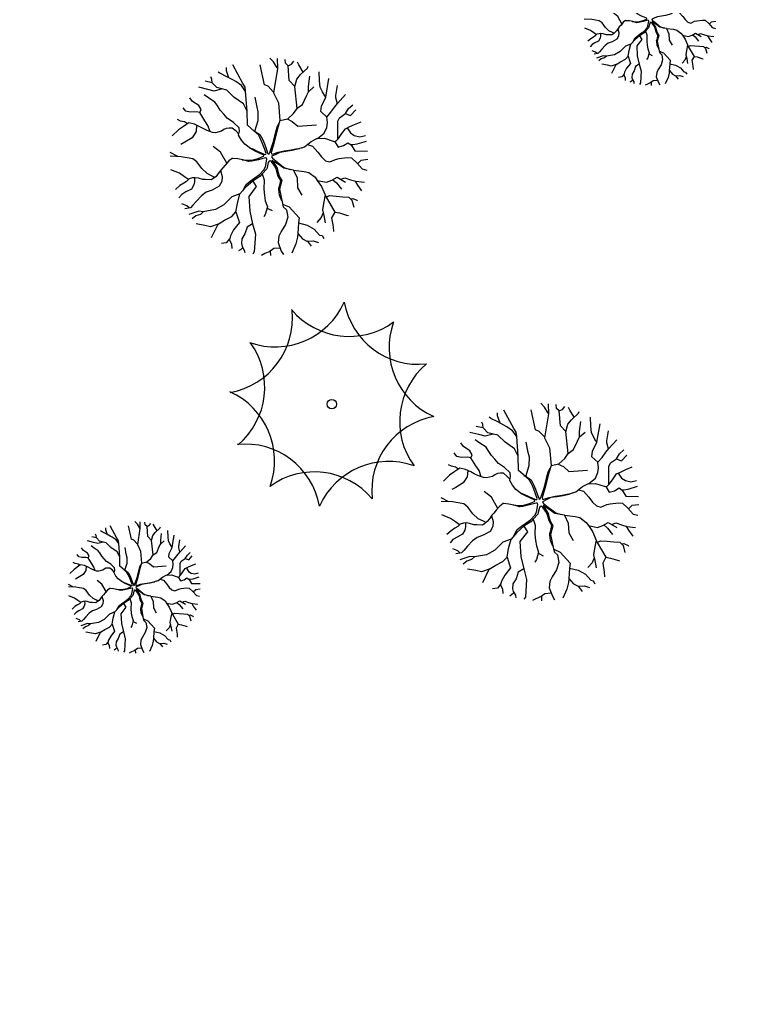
# Model space of a CAD drawing. Extents: x 99089 to 101049, y 99298 to 100905.
# Drawn here: x 100734.7 to 100800.4, y 99683.4 to 99771.3 of the extents above; entities that cross this region are included whole.
import ezdxf

# ---------------------------------------------------------------- set-up
doc = ezdxf.new("R2010")
doc.units = 0
for name, color, linetype in [('Survey Exist Alignments', 7, 'Continuous'), ('Survey Exist Pavement', 7, 'Continuous'), ('Survey Exist Surface', 7, 'Continuous'), ('Survey Exist Trees', 7, 'Continuous')]:
    doc.layers.add(name, color=color, linetype=linetype)

msp = doc.modelspace()

# ---------------------------------------------------------------- linework, layer by layer
at = {"layer": 'Survey Exist Alignments'}
msp.add_arc((12453.803, 12817.863), 123818.249, 44.4148412, 44.60324888, dxfattribs=at)
at = {"layer": 'Survey Exist Pavement'}
for radius in [123829.249, 123807.249]:
    msp.add_arc((12453.803, 12817.863), radius, 44.4148412, 44.60324888, dxfattribs=at)
at = {"layer": 'Survey Exist Surface'}
for radius in [123837.249, 123799.249]:
    msp.add_arc((12453.803, 12817.863), radius, 44.4148412, 44.60324888, dxfattribs=at)
at = {"layer": 'Survey Exist Trees'}
for points in [[(100787.984, 99770.938), (100787.612, 99771.606), (100787.183, 99771.935)], [(100788.891, 99771.149), (100789.221, 99771.116), (100789.519, 99771.145), (100789.85, 99771.228), (100790.15, 99771.354), (100790.179, 99771.407), (100790.142, 99771.448), (100789.659, 99771.664), (100789.393, 99771.805), (100789.047, 99772.061)], [(100792.417, 99771.858), (100792.171, 99771.773), (100791.842, 99771.692), (100791.482, 99771.633), (100791.124, 99771.579), (100790.881, 99771.463), (100790.656, 99771.355), (100790.629, 99771.32), (100790.69, 99771.239), (100790.883, 99771.084), (100791.246, 99770.795), (100791.409, 99770.68), (100791.73, 99770.576)], [(100792.746, 99772.046), (100793.051, 99771.953), (100793.368, 99771.598), (100793.572, 99771.318), (100793.814, 99771.094), (100794.075, 99771.019), (100794.411, 99771.168), (100794.617, 99771.224), (100795.102, 99771.279), (100795.345, 99771.261), (100795.661, 99770.962), (100795.977, 99770.607), (100796.254, 99770.541)], [(100787.285, 99770.105), (100787.132, 99770.185), (100786.834, 99770.334), (100786.517, 99770.633), (100786.22, 99771.025), (100785.978, 99771.212), (100785.642, 99771.268), (100785.306, 99771.325), (100784.643, 99771.357)], [(100788.35, 99771.226), (100788.31, 99771.229), (100788.104, 99771.08), (100787.899, 99770.837), (100787.749, 99770.67), (100787.637, 99770.539), (100787.487, 99770.334), (100787.356, 99770.166), (100787.225, 99770.054), (100787.076, 99769.961), (100786.74, 99769.98), (100786.572, 99769.98), (100786.311, 99770.055), (100786.124, 99770.092), (100785.956, 99770.074), (100785.769, 99770.018), (100785.62, 99769.869), (100785.452, 99769.775), (100785.227, 99769.626), (100784.969, 99769.398)], [(100788.933, 99769.32), (100789.138, 99769.697), (100789.375, 99769.888), (100789.637, 99770.078), (100789.916, 99770.272), (100790.173, 99770.552), (100790.269, 99770.731), (100790.35, 99771.176), (100790.325, 99771.245), (100790.258, 99771.26), (100789.864, 99771.149), (100789.459, 99771.06), (100789.289, 99771.044), (100788.941, 99771.139), (100788.64, 99771.198), (100788.35, 99771.226)], [(100791.243, 99768.725), (100791.092, 99769.06), (100791.061, 99769.365), (100791.052, 99769.47), (100791.115, 99769.647), (100791.173, 99769.932), (100791.009, 99770.212), (100790.928, 99770.56), (100790.797, 99770.791), (100790.62, 99771.041), (100790.555, 99771.081), (100790.488, 99771.066), (100790.442, 99770.989), (100790.368, 99770.693), (100790.345, 99770.604), (100790.081, 99770.309), (100789.941, 99770.156), (100789.529, 99769.895), (100789.115, 99769.524), (100788.768, 99769.136)], [(100791.929, 99770.536), (100791.35, 99770.651), (100791.084, 99770.848), (100790.657, 99771.113), (100790.816, 99770.867), (100790.956, 99770.651), (100791.003, 99770.447), (100791.104, 99770.147), (100791.236, 99769.92), (100791.106, 99769.404), (100791.275, 99768.569)], [(100795.702, 99770.915), (100795.923, 99771.129), (100796.305, 99771.182)], [(100785.732, 99769.981), (100785.49, 99770.149), (100785.192, 99770.354), (100784.692, 99770.562)], [(100786.081, 99770.087), (100786.086, 99769.85), (100786.049, 99769.663), (100785.899, 99769.42), (100785.581, 99769.253), (100785.338, 99769.104), (100785.166, 99768.906)], [(100787.619, 99770.515), (100787.71, 99770.166), (100787.691, 99769.867), (100787.541, 99769.587), (100787.13, 99769.363), (100786.775, 99769.233), (100786.495, 99769.028), (100786.196, 99768.711), (100785.99, 99768.468), (100785.84, 99768.319), (100785.513, 99768.256)], [(100790.081, 99770.309), (100790.192, 99769.958), (100790.172, 99769.417), (100790.208, 99769.044), (100790.263, 99768.726), (100790.393, 99768.371), (100790.261, 99767.924), (100790.168, 99767.774)], [(100791.929, 99770.536), (100792.552, 99770.462), (100792.83, 99770.399), (100793.197, 99770.122), (100793.33, 99769.929), (100793.571, 99769.575), (100793.85, 99768.937), (100794.362, 99768.06), (100794.179, 99767.715), (100794.269, 99767.187), (100794.285, 99766.905)], [(100791.929, 99770.536), (100792.14, 99770.073), (100792.169, 99769.5), (100792.426, 99769.056)], [(100793.33, 99769.929), (100793.867, 99769.825), (100794.185, 99769.936), (100794.502, 99770.123), (100795.005, 99769.824)], [(100794.717, 99769.995), (100794.95, 99770.085), (100795.286, 99769.973), (100795.603, 99769.879), (100796.112, 99769.827)], [(100787.095, 99766.568), (100787.474, 99767.352), (100787.863, 99767.588), (100788.286, 99767.805), (100788.531, 99768.072), (100788.62, 99768.575), (100788.768, 99769.136), (100788.291, 99768.955), (100787.811, 99768.482), (100787.32, 99768.205), (100786.605, 99768.081), (100786.334, 99768.113), (100785.744, 99767.91)], [(100789.529, 99769.895), (100789.732, 99769.57), (100789.294, 99768.988), (100789.344, 99768.11), (100789.514, 99767.37), (100789.68, 99766.748), (100789.614, 99765.71), (100789.525, 99765.582)], [(100794.248, 99769.974), (100794.464, 99769.787), (100794.762, 99769.413)], [(100795.561, 99769.891), (100795.695, 99769.655), (100795.948, 99769.307)], [(100785.774, 99768.306), (100785.63, 99768.432), (100785.34, 99768.555)], [(100790.372, 99768.3), (100790.449, 99768.259), (100790.672, 99768.147)], [(100791.275, 99768.569), (100791.326, 99768.371), (100791.512, 99768.203), (100791.586, 99767.754), (100791.454, 99767.325), (100791.192, 99766.915), (100791.061, 99766.635), (100791.022, 99766.262), (100791.208, 99765.758), (100791.328, 99765.551)], [(100791.283, 99768.536), (100791.664, 99768.368), (100792.257, 99767.717), (100792.219, 99767.418), (100792.177, 99766.79), (100792.157, 99766.58), (100792.061, 99766.183), (100791.82, 99765.646)], [(100793.791, 99769.071), (100793.696, 99768.574), (100793.639, 99768.201), (100793.713, 99767.865), (100793.787, 99767.435)], [(100793.85, 99768.937), (100794.052, 99769.04), (100794.444, 99769.003), (100794.835, 99768.965), (100795.19, 99768.946), (100795.376, 99768.759), (100795.489, 99768.342)], [(100795.283, 99768.853), (100795.432, 99768.871), (100795.674, 99768.759), (100795.695, 99768.72)], [(100757.45, 99767.037), (100757.138, 99767.57), (100756.804, 99767.919)], [(100757.453, 99767.863), (100757.486, 99766.985), (100757.139, 99764.847), (100757.573, 99763.957), (100757.707, 99762.394), (100758.395, 99762.538), (100758.915, 99763.019), (100759.227, 99763.464), (100759.015, 99765.401), (100758.533, 99765.917), (100758.424, 99767.233), (100758.194, 99767.458), (100758.152, 99767.802)], [(100758.424, 99767.233), (100758.723, 99767.375), (100758.921, 99767.639)], [(100759.757, 99766.679), (100759.376, 99767.316), (100759.253, 99767.546)], [(100786.602, 99768.081), (100786.436, 99767.927), (100786.156, 99767.834), (100785.937, 99767.657)], [(100788.531, 99768.072), (100788.674, 99767.608), (100788.73, 99767.44), (100788.393, 99767.01), (100788.206, 99766.656), (100788.149, 99766.432), (100788.261, 99766.171), (100788.279, 99765.918)], [(100789.514, 99767.37), (100789.196, 99767.178), (100789.064, 99766.786), (100788.877, 99766.487), (100788.858, 99766.207), (100788.895, 99766.039), (100789.025, 99765.815), (100789.048, 99765.666)], [(100792.219, 99767.418), (100792.737, 99767.293), (100793.157, 99767.055), (100793.468, 99766.708), (100793.617, 99766.67), (100793.717, 99766.5)], [(100793.678, 99768.023), (100793.563, 99767.734), (100793.302, 99767.454)], [(100794.361, 99768.058), (100794.646, 99768.013), (100795.057, 99767.882), (100795.167, 99767.857)], [(100754.663, 99764.968), (100754.306, 99765.473), (100753.803, 99765.837), (100753.523, 99765.977), (100752.992, 99766.258), (100752.377, 99766.566), (100752.224, 99766.672)], [(100753.19, 99766.153), (100752.965, 99766.79), (100752.967, 99767.07)], [(100754.829, 99761.972), (100754.806, 99763.228), (100754.663, 99764.968), (100754.632, 99765.349), (100754.414, 99765.676), (100753.539, 99767.318)], [(100757.117, 99764.929), (100756.656, 99765.427), (100756.341, 99765.549), (100755.959, 99767.33)], [(100759.013, 99765.396), (100759.205, 99766.057), (100759.514, 99766.448), (100760.131, 99767.036), (100760.204, 99767.198)], [(100761.759, 99764.462), (100761.665, 99764.571), (100761.47, 99764.935), (100761.275, 99765.327), (100761.22, 99765.887), (100761.188, 99766.695)], [(100787.474, 99767.352), (100787.032, 99767.198), (100786.696, 99767.273), (100786.19, 99767.364)], [(100788.167, 99766.502), (100787.962, 99766.246), (100787.67, 99766.207)], [(100792.178, 99766.807), (100792.46, 99766.484), (100792.72, 99766.354), (100793.094, 99766.372), (100793.4, 99766.275)], [(100754.806, 99763.228), (100754.47, 99763.877), (100753.632, 99764.465), (100752.989, 99765.082), (100752.122, 99765.306), (100751.703, 99765.727), (100751.086, 99765.858)], [(100751.703, 99765.727), (100751.666, 99766.037), (100751.576, 99766.242)], [(100760.238, 99764.936), (100760.239, 99765.412), (100760.353, 99766.308)], [(100761.034, 99760.794), (100761.63, 99761.274), (100761.855, 99761.782), (100761.909, 99762.203), (100761.856, 99762.693), (100761.326, 99763.184), (100761.372, 99763.671), (100761.759, 99764.462), (100762.043, 99766.092)], [(100788.936, 99765.969), (100788.801, 99765.834), (100788.69, 99765.768)], [(100791.142, 99765.936), (100790.76, 99765.907), (100790.536, 99765.739), (100790.237, 99765.609), (100790.037, 99765.505)], [(100790.56, 99765.757), (100790.574, 99765.489)], [(100792.735, 99766.354), (100792.966, 99766.047)], [(100752.576, 99765.189), (100751.87, 99764.999), (100751.31, 99765.139), (100750.523, 99765.34)], [(100759.226, 99763.473), (100759.704, 99763.816), (100760.041, 99764.572), (100760.238, 99764.936), (100760.715, 99765.355)], [(100762.791, 99763.873), (100762.644, 99764.402), (100762.644, 99764.598), (100762.793, 99765.473)], [(100751.522, 99761.406), (100751.33, 99761.947), (100751.052, 99762.367), (100750.605, 99763.096), (100750.718, 99763.348), (100750.523, 99763.712), (100749.964, 99764.076), (100749.713, 99764.401)], [(100754.585, 99760.282), (100754.585, 99760.282), (100754.294, 99760.657), (100754.043, 99761.077), (100754.128, 99761.441), (100754.101, 99761.749), (100753.598, 99762.225), (100753.039, 99762.59), (100752.732, 99762.954), (100752.425, 99763.29), (100752.146, 99763.738), (100751.951, 99764.019), (100751.392, 99764.383), (100751.001, 99764.663)], [(100755.48, 99761.437), (100755.782, 99762.392), (100755.784, 99763.147), (100755.673, 99763.568), (100755.507, 99764.464)], [(100761.856, 99762.695), (100762.221, 99763.114), (100762.558, 99763.59), (100762.81, 99763.898), (100763.521, 99764.68)], [(100750.609, 99763.09), (100750.298, 99763.152), (100749.766, 99763.124), (100749.374, 99763.209), (100749.132, 99763.514)], [(100762.831, 99760.734), (100762.835, 99762.319), (100762.965, 99762.637), (100763.506, 99762.999), (100763.781, 99763.437), (100764.159, 99763.783)], [(100763.508, 99763.001), (100763.76, 99762.889), (100763.955, 99762.833), (100764.422, 99763.33)], [(100754.068, 99761.183), (100753.82, 99761.441), (100753.485, 99761.721), (100753.205, 99761.722), (100752.953, 99761.694), (100752.729, 99761.582), (100752.533, 99761.442), (100752.001, 99761.303), (100751.721, 99761.331), (100751.273, 99761.499), (100750.91, 99761.668), (100750.603, 99761.836), (100750.127, 99762.06), (100749.624, 99762.173), (100749.371, 99762.005), (100749.091, 99761.809), (100748.727, 99761.557), (100748.176, 99761.023)], [(100749.507, 99762.095), (100749.26, 99762.257), (100748.896, 99762.341), (100748.622, 99762.467)], [(100755.327, 99761.533), (100755.681, 99761.311), (100755.937, 99761.151), (100756.145, 99760.728), (100756.328, 99760.318), (100756.505, 99759.807), (100756.612, 99759.499), (100756.665, 99759.429), (100756.746, 99759.452), (100756.824, 99759.653), (100756.948, 99759.995), (100757.111, 99760.442), (100757.249, 99760.989), (100757.372, 99761.511), (100757.477, 99761.892), (100757.634, 99762.158)], [(100757.707, 99762.394), (100757.482, 99761.659), (100757.337, 99761.047), (100757.165, 99760.358), (100756.947, 99759.656), (100756.914, 99759.549), (100756.957, 99759.426), (100757.054, 99759.414), (100757.537, 99759.581), (100758.071, 99759.689), (100758.693, 99759.784), (100759.101, 99759.874), (100759.447, 99759.911)], [(100758.332, 99762.525), (100758.793, 99762.307), (100759.288, 99761.877), (100760.943, 99762.006)], [(100759.64, 99759.978), (100759.89, 99760.064), (100760.479, 99760.54), (100760.956, 99760.791), (100761.656, 99760.819), (100762.411, 99760.566), (100762.634, 99760.538), (100762.887, 99760.79), (100763.196, 99761.237), (100763.505, 99761.657), (100763.841, 99761.825), (100764.317, 99762.049), (100764.901, 99762.285)], [(100750.331, 99761.964), (100750.294, 99761.416), (100749.928, 99760.856), (100749.284, 99760.465), (100748.923, 99760.273)], [(100755.003, 99759.971), (100755.293, 99759.874), (100755.686, 99759.686), (100756.053, 99759.525), (100756.373, 99759.391), (100756.45, 99759.395), (100756.477, 99759.48), (100756.356, 99759.814), (100756.139, 99760.402), (100755.935, 99760.88), (100755.806, 99761.109), (100755.434, 99761.438), (100754.829, 99761.972)], [(100763.662, 99761.735), (100763.952, 99761.293), (100764.287, 99761.069), (100764.763, 99760.956), (100765.264, 99761.075)], [(100762.541, 99760.55), (100762.857, 99760.034), (100763.333, 99760.173), (100763.726, 99760.425), (100764.005, 99760.229), (100764.34, 99759.697), (100765.46, 99759.66)], [(100763.941, 99760.274), (100764.145, 99760.257), (100764.537, 99760.312), (100765.362, 99760.562)], [(100748.671, 99759.192), (100747.986, 99759.545)], [(100752.989, 99758.597), (100752.432, 99759.599), (100751.787, 99760.093)], [(100754.349, 99758.914), (100754.846, 99758.863), (100755.293, 99758.908), (100755.789, 99759.033), (100756.238, 99759.221), (100756.282, 99759.301), (100756.226, 99759.363), (100755.502, 99759.686), (100755.103, 99759.897), (100754.585, 99760.282)], [(100759.64, 99759.978), (100759.27, 99759.85), (100758.777, 99759.728), (100758.236, 99759.64), (100757.7, 99759.559), (100757.335, 99759.385), (100756.997, 99759.223), (100756.957, 99759.17), (100757.049, 99759.048), (100757.339, 99758.816), (100757.882, 99758.382), (100758.127, 99758.211), (100758.608, 99758.055)], [(100760.133, 99760.26), (100760.59, 99760.12), (100761.065, 99759.587), (100761.372, 99759.167), (100761.735, 99758.831), (100762.126, 99758.719), (100762.631, 99758.942), (100762.939, 99759.026), (100763.667, 99759.109), (100764.03, 99759.081), (100764.505, 99758.633), (100764.98, 99758.1), (100765.395, 99758.002)], [(100751.941, 99757.348), (100751.711, 99757.467), (100751.264, 99757.691), (100750.789, 99758.14), (100750.343, 99758.728), (100749.98, 99759.009), (100749.476, 99759.093), (100748.973, 99759.177), (100747.978, 99759.226)], [(100753.538, 99759.029), (100753.479, 99759.034), (100753.17, 99758.81), (100752.861, 99758.446), (100752.637, 99758.194), (100752.468, 99757.998), (100752.244, 99757.691), (100752.047, 99757.439), (100751.851, 99757.271), (100751.627, 99757.131), (100751.123, 99757.16), (100750.871, 99757.16), (100750.48, 99757.272), (100750.2, 99757.328), (100749.948, 99757.301), (100749.668, 99757.217), (100749.443, 99756.993), (100749.191, 99756.853), (100748.855, 99756.629), (100748.467, 99756.287)], [(100754.412, 99756.17), (100754.72, 99756.735), (100755.076, 99757.023), (100755.469, 99757.307), (100755.887, 99757.599), (100756.273, 99758.018), (100756.416, 99758.286), (100756.538, 99758.955), (100756.5, 99759.058), (100756.401, 99759.079), (100755.81, 99758.913), (100755.202, 99758.781), (100754.947, 99758.756), (100754.425, 99758.899), (100753.974, 99758.987), (100753.538, 99759.029)], [(100757.878, 99755.278), (100757.652, 99755.78), (100757.605, 99756.238), (100757.591, 99756.395), (100757.685, 99756.66), (100757.773, 99757.088), (100757.527, 99757.509), (100757.406, 99758.03), (100757.209, 99758.376), (100756.943, 99758.751), (100756.845, 99758.811), (100756.745, 99758.789), (100756.676, 99758.674), (100756.565, 99758.23), (100756.531, 99758.096), (100756.136, 99757.653), (100755.925, 99757.424), (100755.307, 99757.032), (100754.686, 99756.476), (100754.165, 99755.894)], [(100758.907, 99757.994), (100758.038, 99758.166), (100757.64, 99758.462), (100756.999, 99758.86), (100757.238, 99758.491), (100757.448, 99758.167), (100757.519, 99757.861), (100757.669, 99757.41), (100757.868, 99757.07), (100757.672, 99756.296), (100757.926, 99755.043)], [(100764.567, 99758.563), (100764.898, 99758.884), (100765.471, 99758.963)], [(100749.612, 99757.161), (100749.248, 99757.413), (100748.801, 99757.722), (100748.052, 99758.033)], [(100752.442, 99757.962), (100752.579, 99757.438), (100752.55, 99756.99), (100752.325, 99756.571), (100751.709, 99756.235), (100751.176, 99756.04), (100750.756, 99755.732), (100750.307, 99755.256), (100749.998, 99754.893), (100749.774, 99754.669), (100749.283, 99754.574)], [(100758.907, 99757.994), (100759.841, 99757.883), (100760.259, 99757.788), (100760.809, 99757.374), (100761.008, 99757.084), (100761.37, 99756.552), (100761.789, 99755.595), (100762.556, 99754.281), (100762.282, 99753.763), (100762.416, 99752.97), (100762.441, 99752.548)], [(100758.907, 99757.994), (100759.223, 99757.299), (100759.266, 99756.44), (100759.653, 99755.773)], [(100750.135, 99757.321), (100750.143, 99756.964), (100750.086, 99756.685), (100749.861, 99756.321), (100749.385, 99756.069), (100749.021, 99755.845), (100748.763, 99755.549)], [(100755.307, 99757.032), (100755.611, 99756.546), (100754.954, 99755.673), (100755.029, 99754.355), (100755.285, 99753.245), (100755.534, 99752.312), (100755.434, 99750.755), (100755.301, 99750.563)], [(100756.136, 99757.653), (100756.301, 99757.127), (100756.271, 99756.315), (100756.326, 99755.755), (100756.408, 99755.279), (100756.603, 99754.747), (100756.405, 99754.075), (100756.265, 99753.852)], [(100761.008, 99757.084), (100761.814, 99756.927), (100762.29, 99757.094), (100762.767, 99757.374), (100763.521, 99756.925)], [(100762.386, 99757.151), (100762.71, 99756.87), (100763.156, 99756.31)], [(100763.089, 99757.182), (100763.438, 99757.317), (100763.942, 99757.149), (100764.417, 99757.009), (100765.182, 99756.931)], [(100764.355, 99757.027), (100764.556, 99756.673), (100764.936, 99756.151)], [(100751.656, 99752.042), (100752.224, 99753.218), (100752.808, 99753.573), (100753.443, 99753.898), (100753.81, 99754.299), (100753.943, 99755.052), (100754.165, 99755.894), (100753.45, 99755.623), (100752.73, 99754.914), (100751.993, 99754.498), (100750.921, 99754.311), (100750.514, 99754.359), (100749.629, 99754.055)], [(100761.7, 99755.797), (100761.558, 99755.051), (100761.472, 99754.491), (100761.583, 99753.987), (100761.694, 99753.343)], [(100761.789, 99755.595), (100762.091, 99755.751), (100762.679, 99755.694), (100763.266, 99755.638), (100763.798, 99755.609), (100764.077, 99755.329), (100764.247, 99754.703)], [(100763.938, 99755.469), (100764.162, 99755.497), (100764.525, 99755.329), (100764.556, 99755.271)], [(100749.675, 99754.65), (100749.459, 99754.838), (100749.024, 99755.022)], [(100750.917, 99754.312), (100750.668, 99754.08), (100750.248, 99753.941), (100749.919, 99753.676)], [(100753.81, 99754.299), (100754.025, 99753.601), (100754.109, 99753.349), (100753.603, 99752.706), (100753.322, 99752.174), (100753.237, 99751.838), (100753.404, 99751.446), (100753.432, 99751.067)], [(100756.571, 99754.64), (100756.687, 99754.579), (100757.022, 99754.411)], [(100757.926, 99755.043), (100758.002, 99754.746), (100758.282, 99754.494), (100758.392, 99753.822), (100758.195, 99753.178), (100757.801, 99752.562), (100757.604, 99752.142), (100757.547, 99751.583), (100757.825, 99750.826), (100758.006, 99750.517)], [(100757.938, 99754.994), (100758.509, 99754.743), (100759.399, 99753.765), (100759.342, 99753.317), (100759.278, 99752.376), (100759.249, 99752.061), (100759.106, 99751.465), (100758.743, 99750.659)], [(100761.531, 99754.224), (100761.359, 99753.791), (100760.966, 99753.372)], [(100762.555, 99754.278), (100762.983, 99754.21), (100763.598, 99754.013), (100763.764, 99753.975)], [(100759.342, 99753.317), (100760.118, 99753.129), (100760.748, 99752.772), (100761.215, 99752.252), (100761.439, 99752.195), (100761.589, 99751.939)], [(100752.224, 99753.218), (100751.561, 99752.987), (100751.057, 99753.1), (100750.298, 99753.237)], [(100755.285, 99753.245), (100754.807, 99752.957), (100754.61, 99752.369), (100754.329, 99751.921), (100754.3, 99751.501), (100754.355, 99751.249), (100754.551, 99750.913), (100754.585, 99750.689)], [(100753.264, 99751.944), (100752.957, 99751.558), (100752.519, 99751.501)], [(100759.28, 99752.4), (100759.703, 99751.917), (100760.094, 99751.72), (100760.654, 99751.748), (100761.114, 99751.603)], [(100760.116, 99751.722), (100760.462, 99751.261)], [(100754.417, 99751.143), (100754.215, 99750.941), (100754.048, 99750.843)], [(100757.727, 99751.094), (100757.154, 99751.051), (100756.817, 99750.799), (100756.369, 99750.604), (100756.068, 99750.448)], [(100756.853, 99750.826), (100756.874, 99750.424)], [(100778.828, 99731.416), (100778.805, 99732.672), (100778.662, 99734.411), (100778.631, 99734.792), (100778.413, 99735.119), (100777.538, 99736.761)], [(100781.116, 99734.373), (100780.655, 99734.87), (100780.34, 99734.992), (100779.958, 99736.774)], [(100781.449, 99736.481), (100781.137, 99737.013), (100780.804, 99737.362)], [(100781.453, 99737.306), (100781.485, 99736.428), (100781.138, 99734.29), (100781.572, 99733.4), (100781.706, 99731.837), (100782.394, 99731.981), (100782.914, 99732.462), (100783.226, 99732.907), (100783.014, 99734.844), (100782.532, 99735.36), (100782.424, 99736.676), (100782.194, 99736.901), (100782.151, 99737.245)], [(100782.424, 99736.676), (100782.722, 99736.818), (100782.92, 99737.082)], [(100783.012, 99734.839), (100783.204, 99735.5), (100783.513, 99735.891), (100784.13, 99736.479), (100784.203, 99736.641)], [(100783.756, 99736.123), (100783.375, 99736.76), (100783.253, 99736.989)], [(100778.662, 99734.411), (100778.305, 99734.916), (100777.802, 99735.28), (100777.522, 99735.421), (100776.991, 99735.701), (100776.376, 99736.009), (100776.223, 99736.115)], [(100777.19, 99735.596), (100776.965, 99736.233), (100776.966, 99736.514)], [(100784.237, 99734.379), (100784.238, 99734.855), (100784.353, 99735.751)], [(100785.758, 99733.905), (100785.664, 99734.014), (100785.469, 99734.378), (100785.274, 99734.77), (100785.219, 99735.33), (100785.187, 99736.138)], [(100778.805, 99732.672), (100778.469, 99733.32), (100777.631, 99733.908), (100776.989, 99734.525), (100776.122, 99734.75), (100775.703, 99735.17), (100775.085, 99735.302)], [(100775.703, 99735.17), (100775.666, 99735.481), (100775.575, 99735.686)], [(100785.033, 99730.238), (100785.63, 99730.717), (100785.854, 99731.225), (100785.908, 99731.646), (100785.855, 99732.136), (100785.325, 99732.627), (100785.371, 99733.115), (100785.758, 99733.905), (100786.042, 99735.536)], [(100786.79, 99733.317), (100786.643, 99733.845), (100786.643, 99734.041), (100786.792, 99734.916)], [(100776.576, 99734.632), (100775.869, 99734.442), (100775.309, 99734.582), (100774.522, 99734.783)], [(100778.584, 99729.725), (100778.584, 99729.725), (100778.293, 99730.1), (100778.042, 99730.52), (100778.127, 99730.884), (100778.1, 99731.192), (100777.597, 99731.669), (100777.039, 99732.033), (100776.731, 99732.397), (100776.424, 99732.734), (100776.146, 99733.182), (100775.95, 99733.462), (100775.392, 99733.826), (100775, 99734.107)], [(100783.225, 99732.916), (100783.703, 99733.26), (100784.04, 99734.015), (100784.237, 99734.379), (100784.714, 99734.799)], [(100785.855, 99732.138), (100786.22, 99732.558), (100786.557, 99733.033), (100786.81, 99733.341), (100787.521, 99734.123)], [(100775.521, 99730.849), (100775.33, 99731.391), (100775.051, 99731.811), (100774.605, 99732.539), (100774.717, 99732.791), (100774.522, 99733.155), (100773.963, 99733.519), (100773.713, 99733.844)], [(100779.479, 99730.88), (100779.781, 99731.835), (100779.783, 99732.591), (100779.672, 99733.011), (100779.506, 99733.907)], [(100786.83, 99730.177), (100786.834, 99731.763), (100786.964, 99732.08), (100787.505, 99732.442), (100787.78, 99732.88), (100788.158, 99733.227)], [(100774.608, 99732.533), (100774.297, 99732.595), (100773.765, 99732.568), (100773.374, 99732.652), (100773.131, 99732.957)], [(100787.507, 99732.444), (100787.759, 99732.332), (100787.955, 99732.276), (100788.421, 99732.773)], [(100778.067, 99730.627), (100777.819, 99730.884), (100777.484, 99731.165), (100777.204, 99731.165), (100776.952, 99731.137), (100776.728, 99731.025), (100776.532, 99730.886), (100776, 99730.746), (100775.72, 99730.774), (100775.273, 99730.943), (100774.909, 99731.111), (100774.602, 99731.279), (100774.126, 99731.503), (100773.623, 99731.616), (100773.371, 99731.448), (100773.09, 99731.252), (100772.726, 99731.001), (100772.175, 99730.466)], [(100773.506, 99731.538), (100773.259, 99731.7), (100772.896, 99731.784), (100772.621, 99731.91)], [(100774.33, 99731.408), (100774.293, 99730.859), (100773.928, 99730.3), (100773.283, 99729.908), (100772.923, 99729.716)], [(100779.003, 99729.414), (100779.292, 99729.317), (100779.685, 99729.129), (100780.052, 99728.968), (100780.372, 99728.834), (100780.449, 99728.838), (100780.476, 99728.923), (100780.356, 99729.258), (100780.138, 99729.846), (100779.934, 99730.323), (100779.805, 99730.553), (100779.433, 99730.881), (100778.828, 99731.416)], [(100779.326, 99730.976), (100779.68, 99730.755), (100779.937, 99730.594), (100780.144, 99730.171), (100780.328, 99729.761), (100780.505, 99729.25), (100780.611, 99728.943), (100780.664, 99728.873), (100780.745, 99728.895), (100780.823, 99729.097), (100780.947, 99729.438), (100781.11, 99729.885), (100781.248, 99730.433), (100781.371, 99730.954), (100781.476, 99731.335), (100781.634, 99731.601)], [(100781.706, 99731.837), (100781.481, 99731.102), (100781.336, 99730.49), (100781.164, 99729.801), (100780.946, 99729.099), (100780.913, 99728.993), (100780.957, 99728.87), (100781.053, 99728.857), (100781.536, 99729.024), (100782.07, 99729.132), (100782.693, 99729.227), (100783.1, 99729.317), (100783.447, 99729.355)], [(100782.332, 99731.968), (100782.793, 99731.75), (100783.287, 99731.32), (100784.942, 99731.449)], [(100783.639, 99729.421), (100783.89, 99729.508), (100784.479, 99729.983), (100784.955, 99730.235), (100785.655, 99730.262), (100786.41, 99730.009), (100786.634, 99729.981), (100786.886, 99730.233), (100787.195, 99730.681), (100787.504, 99731.1), (100787.84, 99731.268), (100788.317, 99731.492), (100788.9, 99731.728)], [(100787.661, 99731.179), (100787.951, 99730.736), (100788.286, 99730.512), (100788.762, 99730.399), (100789.263, 99730.518)], [(100778.349, 99728.357), (100778.845, 99728.307), (100779.292, 99728.351), (100779.788, 99728.476), (100780.237, 99728.664), (100780.281, 99728.744), (100780.225, 99728.806), (100779.501, 99729.13), (100779.102, 99729.341), (100778.584, 99729.725)], [(100784.132, 99729.703), (100784.59, 99729.563), (100785.064, 99729.031), (100785.371, 99728.61), (100785.734, 99728.274), (100786.126, 99728.162), (100786.63, 99728.385), (100786.938, 99728.469), (100787.666, 99728.552), (100788.03, 99728.524), (100788.504, 99728.076), (100788.979, 99727.543), (100789.394, 99727.445)], [(100786.541, 99729.993), (100786.856, 99729.477), (100787.333, 99729.617), (100787.725, 99729.868), (100788.004, 99729.672), (100788.339, 99729.14), (100789.459, 99729.104)], [(100787.941, 99729.717), (100788.144, 99729.7), (100788.536, 99729.756), (100789.362, 99730.005)], [(100772.67, 99728.635), (100771.985, 99728.988)], [(100776.988, 99728.04), (100776.431, 99729.042), (100775.786, 99729.537)], [(100783.639, 99729.421), (100783.269, 99729.293), (100782.776, 99729.171), (100782.235, 99729.083), (100781.699, 99729.002), (100781.335, 99728.828), (100780.997, 99728.666), (100780.956, 99728.613), (100781.048, 99728.492), (100781.338, 99728.26), (100781.881, 99727.825), (100782.127, 99727.654), (100782.607, 99727.498)], [(100775.94, 99726.791), (100775.711, 99726.91), (100775.263, 99727.135), (100774.789, 99727.583), (100774.342, 99728.171), (100773.979, 99728.452), (100773.476, 99728.536), (100772.972, 99728.621), (100771.977, 99728.669)], [(100777.537, 99728.473), (100777.478, 99728.477), (100777.169, 99728.253), (100776.861, 99727.889), (100776.636, 99727.638), (100776.468, 99727.442), (100776.243, 99727.134), (100776.047, 99726.882), (100775.85, 99726.714), (100775.626, 99726.574), (100775.122, 99726.603), (100774.87, 99726.603), (100774.479, 99726.715), (100774.199, 99726.772), (100773.947, 99726.744), (100773.667, 99726.66), (100773.442, 99726.436), (100773.19, 99726.296), (100772.854, 99726.073), (100772.466, 99725.731)], [(100778.412, 99725.613), (100778.72, 99726.178), (100779.075, 99726.466), (100779.468, 99726.75), (100779.886, 99727.042), (100780.272, 99727.461), (100780.416, 99727.729), (100780.537, 99728.398), (100780.5, 99728.501), (100780.4, 99728.523), (100779.809, 99728.356), (100779.202, 99728.224), (100778.947, 99728.2), (100778.425, 99728.342), (100777.973, 99728.43), (100777.537, 99728.473)], [(100781.877, 99724.721), (100781.651, 99725.223), (100781.604, 99725.681), (100781.59, 99725.839), (100781.685, 99726.103), (100781.773, 99726.531), (100781.526, 99726.952), (100781.405, 99727.473), (100781.209, 99727.82), (100780.943, 99728.194), (100780.845, 99728.254), (100780.744, 99728.232), (100780.675, 99728.117), (100780.564, 99727.673), (100780.53, 99727.539), (100780.135, 99727.097), (100779.924, 99726.867), (100779.306, 99726.475), (100778.685, 99725.919), (100778.165, 99725.337)], [(100782.907, 99727.437), (100782.037, 99727.609), (100781.639, 99727.906), (100780.998, 99728.303), (100781.237, 99727.934), (100781.447, 99727.61), (100781.518, 99727.304), (100781.668, 99726.854), (100781.867, 99726.513), (100781.671, 99725.739), (100781.925, 99724.486)], [(100788.566, 99728.006), (100788.897, 99728.327), (100789.47, 99728.406)], [(100773.611, 99726.604), (100773.248, 99726.856), (100772.801, 99727.165), (100772.051, 99727.476)], [(100776.441, 99727.405), (100776.578, 99726.882), (100776.549, 99726.434), (100776.324, 99726.014), (100775.708, 99725.678), (100775.176, 99725.483), (100774.755, 99725.175), (100774.306, 99724.7), (100773.997, 99724.336), (100773.773, 99724.112), (100773.282, 99724.018)], [(100780.135, 99727.097), (100780.3, 99726.571), (100780.27, 99725.759), (100780.325, 99725.199), (100780.408, 99724.723), (100780.602, 99724.19), (100780.405, 99723.519), (100780.264, 99723.295)], [(100782.907, 99727.437), (100783.84, 99727.326), (100784.258, 99727.232), (100784.808, 99726.817), (100785.007, 99726.527), (100785.369, 99725.995), (100785.788, 99725.038), (100786.555, 99723.724), (100786.281, 99723.206), (100786.416, 99722.414), (100786.44, 99721.991)], [(100782.907, 99727.437), (100783.223, 99726.743), (100783.266, 99725.883), (100783.652, 99725.217)], [(100743.431, 99724.929), (100743.192, 99725.265), (100742.857, 99725.508), (100742.671, 99725.602), (100742.317, 99725.789), (100741.907, 99725.994), (100741.804, 99726.065)], [(100742.449, 99725.719), (100742.299, 99726.143), (100742.3, 99726.331)], [(100743.541, 99722.932), (100743.526, 99723.769), (100743.431, 99724.929), (100743.41, 99725.183), (100743.264, 99725.401), (100742.681, 99726.496)], [(100745.067, 99724.903), (100744.759, 99725.235), (100744.549, 99725.316), (100744.295, 99726.504)], [(100745.289, 99726.309), (100745.08, 99726.664), (100744.858, 99726.896)], [(100745.291, 99726.859), (100745.313, 99726.274), (100745.081, 99724.848), (100745.37, 99724.255), (100745.46, 99723.213), (100745.918, 99723.309), (100746.265, 99723.63), (100746.473, 99723.926), (100746.332, 99725.217), (100746.011, 99725.562), (100745.938, 99726.439), (100745.785, 99726.589), (100745.756, 99726.818)], [(100745.938, 99726.439), (100746.137, 99726.534), (100746.269, 99726.71)], [(100746.331, 99725.214), (100746.459, 99725.655), (100746.664, 99725.916), (100747.076, 99726.308), (100747.125, 99726.415)], [(100746.826, 99726.07), (100746.573, 99726.495), (100746.491, 99726.648)], [(100748.161, 99724.592), (100748.098, 99724.664), (100747.968, 99724.907), (100747.838, 99725.168), (100747.802, 99725.542), (100747.781, 99726.08)], [(100774.134, 99726.765), (100774.142, 99726.408), (100774.086, 99726.128), (100773.861, 99725.764), (100773.384, 99725.512), (100773.02, 99725.289), (100772.762, 99724.993)], [(100779.306, 99726.475), (100779.611, 99725.989), (100778.953, 99725.116), (100779.028, 99723.798), (100779.284, 99722.688), (100779.533, 99721.755), (100779.433, 99720.198), (100779.301, 99720.007)], [(100785.007, 99726.527), (100785.813, 99726.37), (100786.29, 99726.538), (100786.766, 99726.817), (100787.521, 99726.369)], [(100786.385, 99726.594), (100786.709, 99726.313), (100787.155, 99725.753)], [(100787.089, 99726.625), (100787.438, 99726.761), (100787.941, 99726.592), (100788.417, 99726.452), (100789.181, 99726.374)], [(100788.354, 99726.47), (100788.556, 99726.116), (100788.935, 99725.595)], [(100742.039, 99725.076), (100741.568, 99724.949), (100741.195, 99725.043), (100740.67, 99725.177)], [(100743.526, 99723.769), (100743.302, 99724.201), (100742.743, 99724.594), (100742.315, 99725.005), (100741.737, 99725.155), (100741.457, 99725.435), (100741.046, 99725.523)], [(100741.457, 99725.435), (100741.433, 99725.642), (100741.372, 99725.779)], [(100746.473, 99723.932), (100746.791, 99724.161), (100747.016, 99724.665), (100747.147, 99724.908), (100747.465, 99725.187)], [(100747.147, 99724.908), (100747.148, 99725.225), (100747.224, 99725.822)], [(100747.678, 99722.147), (100748.075, 99722.466), (100748.225, 99722.805), (100748.261, 99723.086), (100748.226, 99723.412), (100747.873, 99723.74), (100747.903, 99724.065), (100748.161, 99724.592), (100748.351, 99725.679)], [(100748.849, 99724.199), (100748.751, 99724.552), (100748.751, 99724.682), (100748.851, 99725.266)], [(100775.655, 99721.485), (100776.223, 99722.661), (100776.807, 99723.016), (100777.442, 99723.341), (100777.809, 99723.742), (100777.942, 99724.496), (100778.165, 99725.337), (100777.449, 99725.066), (100776.729, 99724.357), (100775.992, 99723.941), (100774.92, 99723.754), (100774.513, 99723.803), (100773.629, 99723.499)], [(100785.699, 99725.24), (100785.557, 99724.494), (100785.472, 99723.934), (100785.582, 99723.43), (100785.693, 99722.786)], [(100785.788, 99725.038), (100786.09, 99725.194), (100786.678, 99725.137), (100787.266, 99725.081), (100787.797, 99725.053), (100788.077, 99724.772), (100788.246, 99724.146)], [(100741.336, 99722.554), (100741.209, 99722.915), (100741.023, 99723.195), (100740.725, 99723.681), (100740.801, 99723.849), (100740.671, 99724.092), (100740.298, 99724.335), (100740.131, 99724.551)], [(100743.378, 99721.805), (100743.378, 99721.805), (100743.185, 99722.055), (100743.017, 99722.335), (100743.074, 99722.578), (100743.056, 99722.783), (100742.721, 99723.101), (100742.348, 99723.344), (100742.143, 99723.586), (100741.939, 99723.811), (100741.753, 99724.109), (100741.623, 99724.296), (100741.25, 99724.539), (100740.989, 99724.726)], [(100743.975, 99722.575), (100744.176, 99723.211), (100744.178, 99723.715), (100744.104, 99723.995), (100743.993, 99724.593)], [(100748.226, 99723.413), (100748.469, 99723.693), (100748.694, 99724.01), (100748.862, 99724.216), (100749.336, 99724.737)], [(100773.674, 99724.093), (100773.458, 99724.281), (100773.023, 99724.465)], [(100781.925, 99724.486), (100782.002, 99724.189), (100782.281, 99723.937), (100782.391, 99723.265), (100782.194, 99722.621), (100781.8, 99722.006), (100781.603, 99721.586), (100781.546, 99721.026), (100781.824, 99720.27), (100782.005, 99719.96)], [(100781.938, 99724.437), (100782.508, 99724.186), (100783.399, 99723.208), (100783.342, 99722.76), (100783.278, 99721.819), (100783.248, 99721.504), (100783.105, 99720.908), (100782.743, 99720.102)], [(100787.937, 99724.912), (100788.161, 99724.94), (100788.524, 99724.772), (100788.555, 99724.714)], [(100740.728, 99723.677), (100740.52, 99723.718), (100740.166, 99723.7), (100739.905, 99723.756), (100739.743, 99723.96)], [(100748.876, 99722.106), (100748.878, 99723.163), (100748.965, 99723.375), (100749.326, 99723.616), (100749.509, 99723.908), (100749.761, 99724.139)], [(100749.327, 99723.618), (100749.495, 99723.543), (100749.625, 99723.506), (100749.936, 99723.837)], [(100774.916, 99723.755), (100774.667, 99723.523), (100774.247, 99723.384), (100773.918, 99723.119)], [(100777.809, 99723.742), (100778.024, 99723.045), (100778.108, 99722.793), (100777.603, 99722.149), (100777.321, 99721.617), (100777.237, 99721.281), (100777.403, 99720.889), (100777.431, 99720.51)], [(100780.571, 99724.083), (100780.686, 99724.022), (100781.021, 99723.854)], [(100785.53, 99723.668), (100785.358, 99723.235), (100784.965, 99722.815)], [(100786.554, 99723.721), (100786.982, 99723.653), (100787.598, 99723.457), (100787.763, 99723.419)], [(100743.034, 99722.406), (100742.869, 99722.578), (100742.645, 99722.765), (100742.459, 99722.765), (100742.291, 99722.746), (100742.141, 99722.672), (100742.01, 99722.579), (100741.656, 99722.485), (100741.469, 99722.504), (100741.171, 99722.617), (100740.928, 99722.729), (100740.724, 99722.841), (100740.407, 99722.99), (100740.071, 99723.065), (100739.903, 99722.954), (100739.716, 99722.823), (100739.473, 99722.655), (100739.106, 99722.299)], [(100739.993, 99723.014), (100739.829, 99723.122), (100739.586, 99723.178), (100739.403, 99723.261)], [(100740.542, 99722.927), (100740.518, 99722.561), (100740.274, 99722.188), (100739.844, 99721.927), (100739.604, 99721.799)], [(100743.657, 99721.598), (100743.85, 99721.533), (100744.113, 99721.408), (100744.357, 99721.301), (100744.57, 99721.211), (100744.622, 99721.214), (100744.64, 99721.27), (100744.559, 99721.493), (100744.414, 99721.885), (100744.279, 99722.204), (100744.192, 99722.357), (100743.944, 99722.576), (100743.541, 99722.932)], [(100743.873, 99722.639), (100744.109, 99722.491), (100744.28, 99722.384), (100744.419, 99722.102), (100744.541, 99721.829), (100744.659, 99721.488), (100744.73, 99721.283), (100744.765, 99721.237), (100744.819, 99721.252), (100744.871, 99721.386), (100744.954, 99721.614), (100745.062, 99721.911), (100745.154, 99722.277), (100745.236, 99722.624), (100745.307, 99722.879), (100745.411, 99723.055)], [(100745.46, 99723.213), (100745.31, 99722.723), (100745.213, 99722.315), (100745.098, 99721.856), (100744.953, 99721.387), (100744.931, 99721.317), (100744.96, 99721.235), (100745.025, 99721.226), (100745.346, 99721.338), (100745.702, 99721.41), (100746.117, 99721.473), (100746.389, 99721.533), (100746.62, 99721.558)], [(100745.877, 99723.3), (100746.184, 99723.155), (100746.514, 99722.868), (100747.617, 99722.954)], [(100746.748, 99721.602), (100746.915, 99721.66), (100747.308, 99721.977), (100747.626, 99722.145), (100748.092, 99722.163), (100748.596, 99721.994), (100748.745, 99721.976), (100748.913, 99722.144), (100749.119, 99722.442), (100749.325, 99722.722), (100749.549, 99722.834), (100749.867, 99722.983), (100750.256, 99723.14)], [(100749.43, 99722.774), (100749.623, 99722.479), (100749.847, 99722.329), (100750.164, 99722.254), (100750.498, 99722.334)], [(100776.223, 99722.661), (100775.56, 99722.431), (100775.056, 99722.543), (100774.297, 99722.68)], [(100779.284, 99722.688), (100778.807, 99722.4), (100778.609, 99721.812), (100778.328, 99721.365), (100778.299, 99720.945), (100778.355, 99720.693), (100778.55, 99720.356), (100778.585, 99720.132)], [(100783.342, 99722.76), (100784.118, 99722.572), (100784.748, 99722.215), (100785.214, 99721.695), (100785.438, 99721.639), (100785.588, 99721.383)], [(100742.315, 99720.681), (100741.943, 99721.35), (100741.513, 99721.679)], [(100743.221, 99720.893), (100743.552, 99720.859), (100743.85, 99720.889), (100744.181, 99720.972), (100744.481, 99721.098), (100744.51, 99721.151), (100744.472, 99721.192), (100743.99, 99721.408), (100743.724, 99721.549), (100743.378, 99721.805)], [(100747.077, 99721.79), (100747.382, 99721.697), (100747.698, 99721.342), (100747.903, 99721.062), (100748.145, 99720.838), (100748.406, 99720.763), (100748.742, 99720.912), (100748.948, 99720.968), (100749.433, 99721.023), (100749.675, 99721.004), (100749.992, 99720.705), (100750.308, 99720.35), (100750.585, 99720.285)], [(100748.683, 99721.983), (100748.893, 99721.64), (100749.211, 99721.733), (100749.472, 99721.9), (100749.659, 99721.77), (100749.882, 99721.415), (100750.628, 99721.391)], [(100749.616, 99721.799), (100749.752, 99721.788), (100750.013, 99721.825), (100750.563, 99721.991)], [(100783.28, 99721.843), (100783.702, 99721.36), (100784.093, 99721.164), (100784.653, 99721.191), (100785.113, 99721.047)], [(100741.616, 99719.849), (100741.463, 99719.928), (100741.165, 99720.078), (100740.848, 99720.377), (100740.551, 99720.769), (100740.308, 99720.956), (100739.973, 99721.012), (100739.637, 99721.069), (100738.974, 99721.101)], [(100739.436, 99721.078), (100738.979, 99721.314)], [(100742.68, 99720.97), (100742.641, 99720.973), (100742.435, 99720.824), (100742.229, 99720.581), (100742.08, 99720.413), (100741.967, 99720.283), (100741.818, 99720.077), (100741.687, 99719.91), (100741.556, 99719.798), (100741.406, 99719.704), (100741.071, 99719.723), (100740.903, 99719.724), (100740.642, 99719.798), (100740.455, 99719.836), (100740.287, 99719.817), (100740.1, 99719.762), (100739.951, 99719.612), (100739.783, 99719.519), (100739.558, 99719.37), (100739.3, 99719.142)], [(100743.263, 99719.064), (100743.469, 99719.44), (100743.706, 99719.632), (100743.968, 99719.822), (100744.247, 99720.016), (100744.504, 99720.296), (100744.599, 99720.474), (100744.681, 99720.92), (100744.655, 99720.989), (100744.589, 99721.003), (100744.195, 99720.892), (100743.79, 99720.804), (100743.62, 99720.788), (100743.272, 99720.883), (100742.971, 99720.942), (100742.68, 99720.97)], [(100745.574, 99718.469), (100745.423, 99718.804), (100745.392, 99719.109), (100745.382, 99719.214), (100745.445, 99719.39), (100745.504, 99719.675), (100745.34, 99719.956), (100745.259, 99720.303), (100745.128, 99720.535), (100744.951, 99720.784), (100744.885, 99720.824), (100744.818, 99720.81), (100744.773, 99720.733), (100744.698, 99720.437), (100744.676, 99720.347), (100744.412, 99720.053), (100744.272, 99719.9), (100743.86, 99719.638), (100743.446, 99719.268), (100743.099, 99718.88)], [(100746.748, 99721.602), (100746.502, 99721.517), (100746.173, 99721.435), (100745.813, 99721.377), (100745.455, 99721.323), (100745.212, 99721.207), (100744.987, 99721.099), (100744.96, 99721.063), (100745.021, 99720.983), (100745.214, 99720.828), (100745.577, 99720.538), (100745.74, 99720.424), (100746.06, 99720.32)], [(100746.26, 99720.28), (100745.681, 99720.394), (100745.415, 99720.592), (100744.988, 99720.857), (100745.147, 99720.611), (100745.287, 99720.395), (100745.334, 99720.191), (100745.434, 99719.891), (100745.567, 99719.664), (100745.437, 99719.148), (100745.606, 99718.312)], [(100750.033, 99720.659), (100750.254, 99720.873), (100750.636, 99720.926)], [(100777.263, 99721.387), (100776.956, 99721.002), (100776.518, 99720.944)], [(100784.116, 99721.165), (100784.462, 99720.704)], [(100740.063, 99719.724), (100739.821, 99719.892), (100739.523, 99720.098), (100739.023, 99720.305)], [(100741.95, 99720.258), (100742.041, 99719.909), (100742.022, 99719.611), (100741.872, 99719.331), (100741.461, 99719.107), (100741.106, 99718.977), (100740.826, 99718.772), (100740.526, 99718.455), (100740.321, 99718.212), (100740.171, 99718.063), (100739.844, 99718)], [(100744.412, 99720.053), (100744.522, 99719.702), (100744.502, 99719.161), (100744.539, 99718.787), (100744.594, 99718.47), (100744.724, 99718.115), (100744.592, 99717.667), (100744.498, 99717.518)], [(100746.26, 99720.28), (100746.883, 99720.205), (100747.161, 99720.143), (100747.528, 99719.866), (100747.661, 99719.673), (100747.902, 99719.318), (100748.181, 99718.68), (100748.693, 99717.804), (100748.51, 99717.459), (100748.599, 99716.931), (100748.616, 99716.649)], [(100746.26, 99720.28), (100746.471, 99719.817), (100746.499, 99719.244), (100746.757, 99718.799)], [(100778.416, 99720.586), (100778.214, 99720.385), (100778.047, 99720.286)], [(100781.726, 99720.537), (100781.153, 99720.494), (100780.817, 99720.243), (100780.368, 99720.047), (100780.068, 99719.891)], [(100780.852, 99720.269), (100780.874, 99719.867)], [(100740.412, 99719.831), (100740.417, 99719.593), (100740.379, 99719.407), (100740.229, 99719.164), (100739.912, 99718.996), (100739.669, 99718.847), (100739.497, 99718.65)], [(100743.86, 99719.638), (100744.063, 99719.314), (100743.624, 99718.732), (100743.675, 99717.854), (100743.845, 99717.114), (100744.011, 99716.492), (100743.944, 99715.454), (100743.856, 99715.326)], [(100747.661, 99719.673), (100748.198, 99719.568), (100748.515, 99719.68), (100748.833, 99719.866), (100749.336, 99719.567)], [(100748.579, 99719.717), (100748.795, 99719.53), (100749.093, 99719.157)], [(100749.048, 99719.739), (100749.281, 99719.829), (100749.616, 99719.716), (100749.933, 99719.623), (100750.443, 99719.571)], [(100749.892, 99719.635), (100750.026, 99719.399), (100750.279, 99719.051)], [(100740.105, 99718.05), (100739.961, 99718.175), (100739.671, 99718.298)], [(100741.426, 99716.311), (100741.805, 99717.095), (100742.194, 99717.332), (100742.617, 99717.549), (100742.862, 99717.816), (100742.951, 99718.319), (100743.099, 99718.88), (100742.622, 99718.699), (100742.142, 99718.226), (100741.65, 99717.949), (100740.936, 99717.824), (100740.664, 99717.857), (100740.075, 99717.654)], [(100745.606, 99718.312), (100745.657, 99718.114), (100745.843, 99717.946), (100745.917, 99717.498), (100745.785, 99717.069), (100745.523, 99716.659), (100745.391, 99716.379), (100745.353, 99716.005), (100745.539, 99715.501), (100745.659, 99715.295)], [(100745.614, 99718.279), (100745.995, 99718.112), (100746.588, 99717.46), (100746.55, 99717.162), (100746.507, 99716.534), (100746.488, 99716.324), (100746.392, 99715.927), (100746.151, 99715.39)], [(100748.122, 99718.815), (100748.027, 99718.318), (100747.97, 99717.944), (100748.044, 99717.608), (100748.118, 99717.179)], [(100748.181, 99718.68), (100748.383, 99718.784), (100748.774, 99718.746), (100749.166, 99718.709), (100749.521, 99718.69), (100749.707, 99718.503), (100749.82, 99718.086)], [(100749.614, 99718.596), (100749.763, 99718.615), (100750.005, 99718.503), (100750.026, 99718.464)], [(100740.933, 99717.825), (100740.767, 99717.67), (100740.487, 99717.577), (100740.268, 99717.401)], [(100742.862, 99717.816), (100743.005, 99717.351), (100743.061, 99717.183), (100742.724, 99716.754), (100742.537, 99716.4), (100742.48, 99716.176), (100742.591, 99715.914), (100742.61, 99715.662)], [(100744.703, 99718.043), (100744.78, 99718.003), (100745.003, 99717.891)], [(100748.009, 99717.767), (100747.894, 99717.478), (100747.632, 99717.198)], [(100748.692, 99717.802), (100748.977, 99717.757), (100749.387, 99717.626), (100749.498, 99717.601)], [(100741.805, 99717.095), (100741.362, 99716.942), (100741.027, 99717.017), (100740.521, 99717.108)], [(100743.845, 99717.114), (100743.527, 99716.922), (100743.395, 99716.53), (100743.208, 99716.231), (100743.189, 99715.951), (100743.225, 99715.783), (100743.356, 99715.559), (100743.379, 99715.41)], [(100746.509, 99716.55), (100746.79, 99716.228), (100747.051, 99716.097), (100747.425, 99716.116), (100747.731, 99716.019)], [(100746.55, 99717.162), (100747.067, 99717.036), (100747.487, 99716.798), (100747.799, 99716.451), (100747.948, 99716.414), (100748.048, 99716.243)], [(100742.498, 99716.246), (100742.293, 99715.989), (100742.001, 99715.951)], [(100743.267, 99715.712), (100743.132, 99715.578), (100743.021, 99715.512)], [(100745.473, 99715.679), (100745.091, 99715.651), (100744.867, 99715.483), (100744.568, 99715.353), (100744.367, 99715.249)], [(100744.891, 99715.501), (100744.905, 99715.233)], [(100747.066, 99716.098), (100747.297, 99715.791)]]:
    msp.add_lwpolyline(points, dxfattribs=at)
msp.add_circle((100762.299, 99737.277), 0.425, dxfattribs=at)
for centre, radius, start, end in [((100757.286, 99749.03), 6.686, 250.21132, 335.97623), ((100769.973, 99747.494), 6.686, 190.21133, 275.97624), ((100752.122, 99744.896), 6.687, 280.2067, 5.97162), ((100763.834, 99749.962), 6.686, 220.21132, 305.97623), ((100774.054, 99742.288), 6.686, 160.21133, 245.97624), ((100749.676, 99738.787), 6.687, 310.2067, 35.97162), ((100774.995, 99735.738), 6.693, 130.25111, 215.92721), ((100750.544, 99732.265), 6.686, 340.21132, 65.97623), ((100772.524, 99729.596), 6.693, 100.25111, 185.92721), ((100754.625, 99727.059), 6.686, 10.21132, 95.97623), ((100767.312, 99725.522), 6.686, 70.21133, 155.97624), ((100760.762, 99724.59), 6.686, 40.21133, 125.97624)]:
    msp.add_arc(centre, radius, start, end, dxfattribs=at)
msp.add_spline([(100952.566, 99603.58), (100952.566, 99653.419), (100928.923, 99689.743), (100899.368, 99717.62), (100871.503, 99745.497), (100859.681, 99772.528), (100859.681, 99791.113), (100851.237, 99840.108), (100841.104, 99859.537), (100797.195, 99911.067), (100756.664, 99941.477), (100672.223, 99984.559), (100638.447, 100011.591), (100619.87, 100011.591), (100619.87, 99995.541), (100601.293, 99995.541), (100572.583, 99987.094), (100549.784, 99978.646), (100514.319, 99978.646), (100504.187, 100000.609), (100504.187, 100031.02), (100504.187, 100052.984), (100504.187, 100102.824), (100488.143, 100145.905), (100463.655, 100181.385), (100478.481, 100209.01), (100515.016, 100209.01), (100542.418, 100209.01), (100558.797, 100213.744), (100558.797, 100251.271), (100596.079, 100274.114), (100629.189, 100274.114), (100648.599, 100243.275), (100681.709, 100215.863), (100715.961, 100230.711), (100731.945, 100280.967), (100715.961, 100304.953), (100715.961, 100333.508)], degree=3, dxfattribs=at)

doc.saveas('drawing.dxf')
